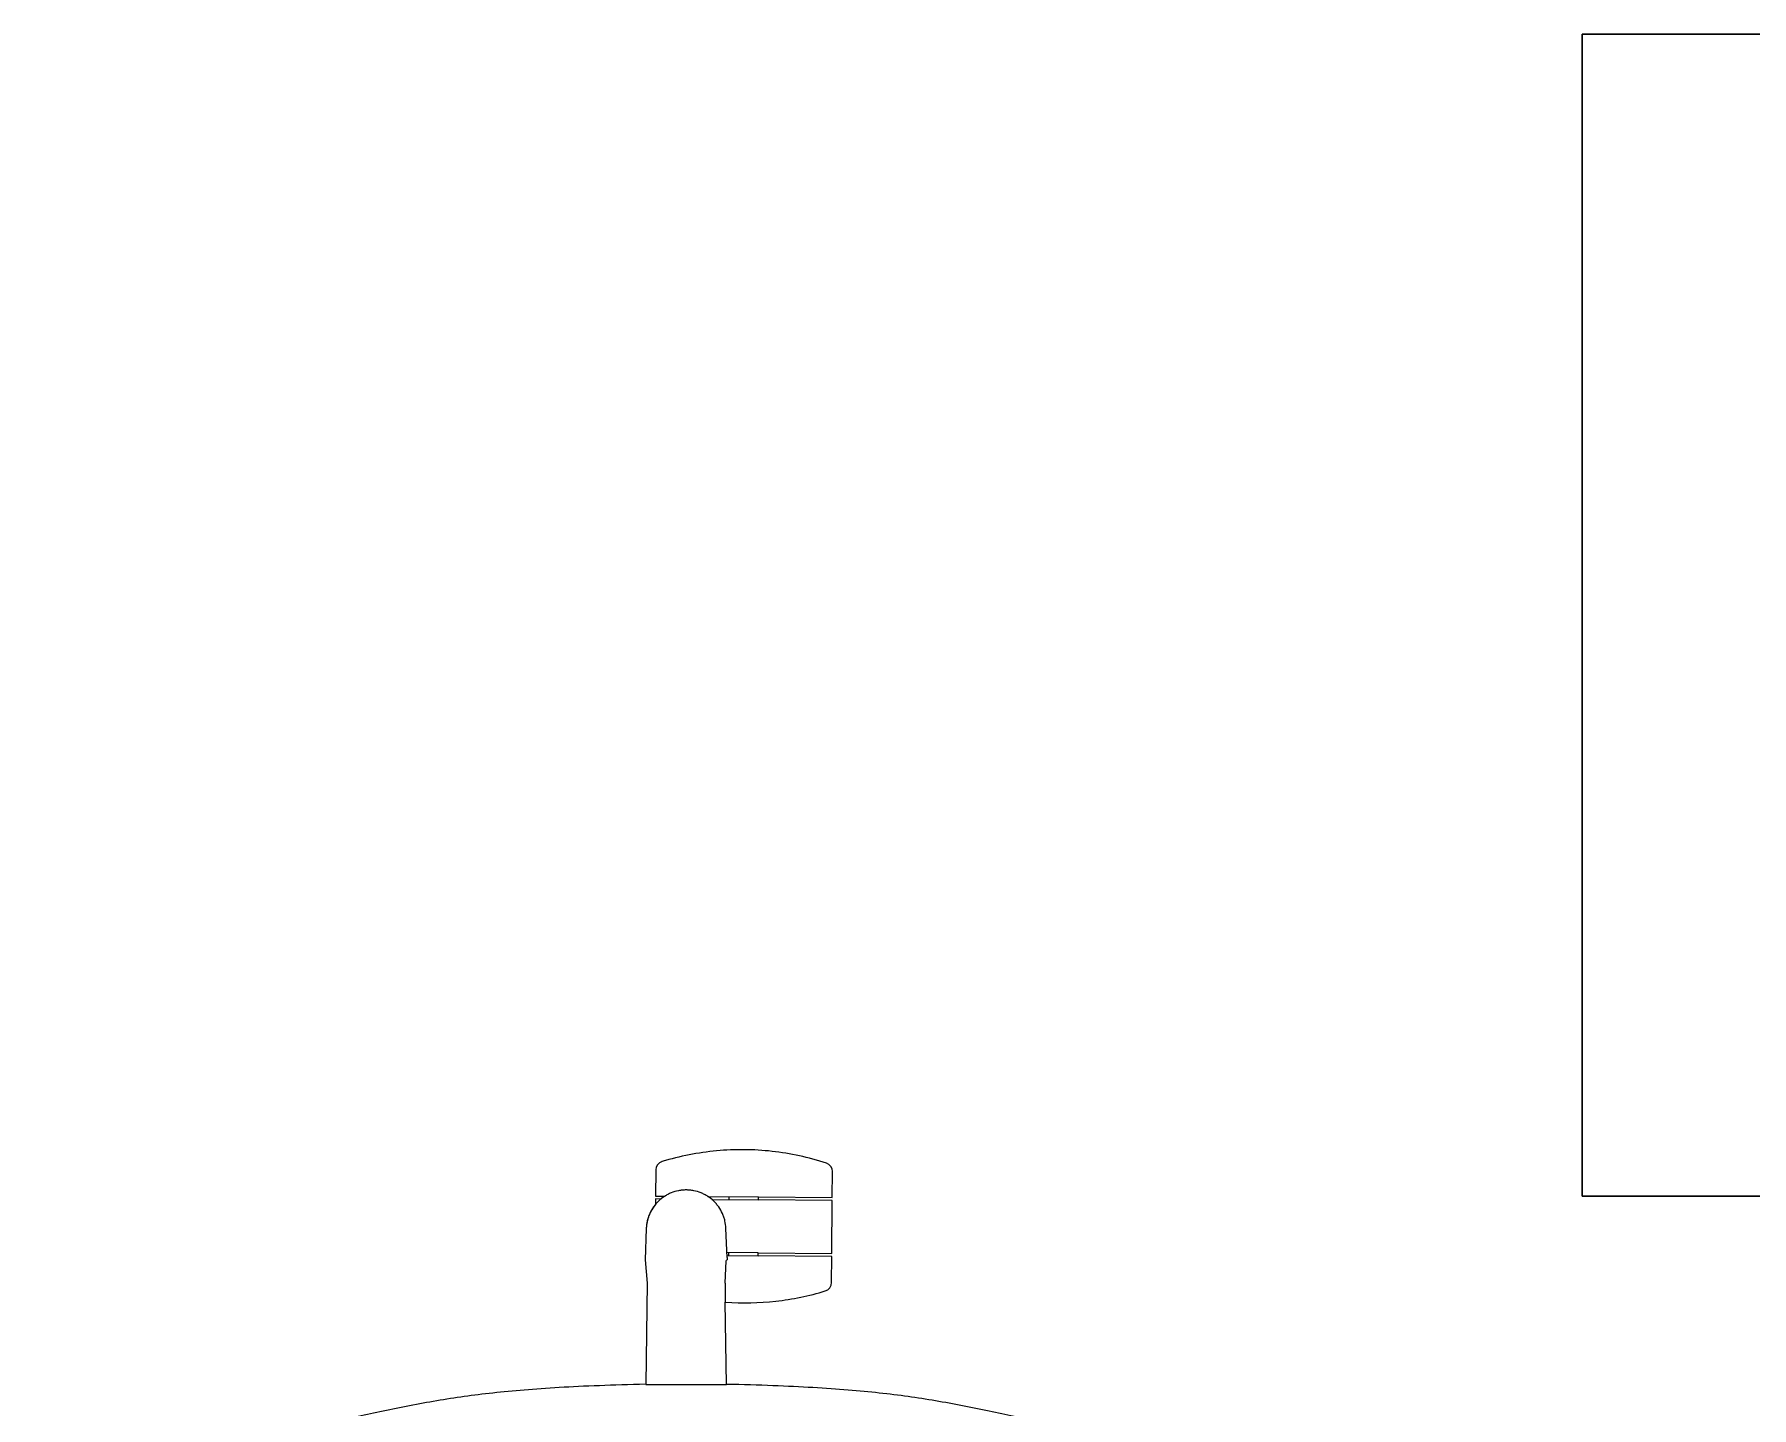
# Model space of a CAD drawing. Header units: inches. Extents: x 29752 to 31446, y 4278 to 5722.
# Drawn here: x 30994.49 to 31017.43, y 4988.45 to 5006.8 of the extents above; entities that cross this region are included whole.
import ezdxf

# ---------------------------------------------------------------- set-up
doc = ezdxf.new("R2010")
doc.units = ezdxf.units.IN
doc.header["$MEASUREMENT"] = 0
for name, color, linetype, lineweight in [('A-AREA-IDEN', 2, 'Continuous', 9), ('A-DETL-GENF', 92, 'Continuous', 9), ('I-FURN', 30, 'Continuous', 9)]:
    doc.layers.add(name, color=color, linetype=linetype, lineweight=lineweight)

# ---------------------------------------------------------------- blocks, each defined once
blk = doc.blocks.new('Seating-Work_Chair-Teknion-NARM_Around-R2015 - Task Chair_ 4D Arms-6171630-FIRST FLOOR POWER _ SIGNAL')
at = {"layer": 'A-DETL-GENF'}
for p, q in [((-0.288, 14.082), (-0.291, 13.734)), ((2.071, 13.713), (2.074, 14.061)), ((-0.219, 13.694), (-0.292, 13.695)), ((-0.292, 13.695), (-0.292, 13.622)), ((-0.291, 13.734), (-0.164, 13.733)), ((0.408, 13.728), (1.086, 13.722)), ((0.462, 13.688), (1.086, 13.683)), ((0.692, 13.686), (0.693, 13.725)), ((1.086, 13.683), (1.086, 13.722)), ((1.086, 13.722), (2.071, 13.713)), ((2.07, 13.674), (1.086, 13.683)), ((2.064, 12.965), (2.07, 13.674)), ((-0.415, 13.302), (-0.43, 12.881)), ((0.664, 12.913), (0.649, 13.302)), ((-0.43, 12.881), (-0.402, 12.569)), ((0.637, 12.568), (0.654, 12.868)), ((0.654, 12.868), (0.659, 12.878)), ((0.659, 12.878), (0.665, 12.881)), ((1.08, 12.974), (0.661, 12.978)), ((0.663, 12.938), (1.079, 12.935)), ((0.664, 12.913), (0.665, 12.881)), ((0.686, 12.938), (0.686, 12.977)), ((1.079, 12.935), (1.08, 12.974)), ((2.064, 12.926), (1.079, 12.935)), ((1.08, 12.974), (2.064, 12.965)), ((2.061, 12.578), (2.064, 12.926)), ((-0.402, 12.569), (-0.422, 11.218)), ((0.637, 12.568), (0.641, 12.316)), ((0.657, 11.217), (0.641, 12.316)), ((-0.422, 11.217), (0.657, 11.217))]:
    blk.add_line(p, q, dxfattribs=at)
for centre, radius, start, end in [((-0.17, 14.081), 0.118, 107.0503, 179.492), ((1.956, 14.062), 0.118, 359.492, 71.9337), ((0.117, 13.282), 0.532, 140.3306, 177.8809), ((0.034, 13.397), 0.39, 120.5283, 130.3956), ((1.942, 12.579), 0.118, 287.0503, 359.492)]:
    blk.add_arc(centre, radius, start, end, dxfattribs=at)
for points in [[(1.992, 14.174), (1.753, 14.252), (1.271, 14.356), (0.52, 14.363), (0.036, 14.267), (-0.205, 14.194)], [(0.641, 12.316), (0.868, 12.3), (1.318, 12.309), (1.759, 12.4), (1.977, 12.466)]]:
    blk.add_open_spline(points, degree=3, dxfattribs=at)
for points, knots in [([(0.649, 13.302), (0.648, 13.336), (0.643, 13.37), (0.632, 13.419), (0.627, 13.436), (0.616, 13.468), (0.61, 13.484), (0.589, 13.531), (0.572, 13.56), (0.543, 13.602), (0.533, 13.615), (0.51, 13.642), (0.499, 13.654), (0.462, 13.689), (0.436, 13.71), (0.393, 13.738), (0.378, 13.747), (0.347, 13.763), (0.332, 13.77), (0.285, 13.789), (0.252, 13.798), (0.202, 13.808), (0.185, 13.811), (0.151, 13.814), (0.134, 13.815), (0.1, 13.815), (0.083, 13.814), (0.049, 13.811), (0.032, 13.808), (-0.018, 13.798), (-0.05, 13.789), (-0.098, 13.77), (-0.113, 13.762), (-0.143, 13.747), (-0.158, 13.738), (-0.201, 13.71), (-0.227, 13.689), (-0.264, 13.654), (-0.276, 13.641), (-0.298, 13.615), (-0.309, 13.602), (-0.338, 13.56), (-0.355, 13.531), (-0.376, 13.484), (-0.382, 13.468), (-0.393, 13.436), (-0.397, 13.419), (-0.409, 13.37), (-0.413, 13.336), (-0.415, 13.302)], [0, 0, 0, 0, 0.00257976, 0.00257976, 0.00386963, 0.00386963, 0.00515951, 0.00515951, 0.00773927, 0.00773927, 0.00902915, 0.00902915, 0.01031902, 0.01031902, 0.01289878, 0.01289878, 0.01418866, 0.01418866, 0.01547854, 0.01547854, 0.01805829, 0.01805829, 0.01934817, 0.01934817, 0.02063805, 0.02063805, 0.02192793, 0.02192793, 0.0232178, 0.0232178, 0.02579756, 0.02579756, 0.02708744, 0.02708744, 0.02837732, 0.02837732, 0.03095707, 0.03095707, 0.03224695, 0.03224695, 0.03353683, 0.03353683, 0.03611658, 0.03611658, 0.03740646, 0.03740646, 0.03869634, 0.03869634, 0.0412761, 0.0412761, 0.0412761, 0.0412761]), ([(-0.422, 11.218), (-0.643, 11.213), (-1.057, 11.201), (-1.588, 11.176), (-2.054, 11.143), (-2.608, 11.09), (-3.215, 11.003), (-3.821, 10.885), (-4.269, 10.788), (-4.576, 10.718), (-4.847, 10.653), (-5.072, 10.598), (-5.269, 10.547), (-5.427, 10.505), (-5.561, 10.469), (-5.665, 10.44), (-5.781, 10.407), (-5.901, 10.374), (-6.031, 10.337), (-6.16, 10.3), (-6.282, 10.264), (-6.4, 10.229), (-6.5, 10.199), (-6.597, 10.167), (-6.694, 10.134), (-6.793, 10.098), (-6.914, 10.052), (-7.037, 10.002), (-7.159, 9.95), (-7.28, 9.895), (-7.375, 9.844), (-7.469, 9.788), (-7.564, 9.731), (-7.64, 9.682), (-7.695, 9.644), (-7.75, 9.606), (-7.823, 9.554), (-7.91, 9.486), (-7.984, 9.414), (-8.031, 9.361), (-8.058, 9.331), (-8.078, 9.308), (-8.098, 9.286), (-8.124, 9.256), (-8.17, 9.203), (-8.217, 9.14), (-8.249, 9.067), (-8.268, 9.008), (-8.282, 8.959), (-8.292, 8.924), (-8.297, 8.905), (-8.302, 8.89), (-8.306, 8.876), (-8.311, 8.857), (-8.321, 8.823), (-8.333, 8.774), (-8.347, 8.717), (-8.361, 8.66), (-8.374, 8.61), (-8.384, 8.566), (-8.396, 8.518), (-8.41, 8.458), (-8.427, 8.384), (-8.452, 8.274), (-8.487, 8.119), (-8.535, 7.91), (-8.572, 7.753), (-8.591, 7.669)], [0, 0, 0, 0, 0.03125, 0.0625, 0.09375, 0.125, 0.1875, 0.25, 0.28125, 0.3125, 0.34375, 0.375, 0.40625, 0.4375, 0.453125, 0.46875, 0.484375, 0.5, 0.515625, 0.53125, 0.546875, 0.5625, 0.578125, 0.59375, 0.609375, 0.625, 0.640625, 0.65625, 0.671875, 0.6875, 0.703125, 0.71875, 0.734375, 0.742188, 0.75, 0.757812, 0.765625, 0.78125, 0.796875, 0.804688, 0.808594, 0.8125, 0.816406, 0.820312, 0.828125, 0.84375, 0.851562, 0.859375, 0.867188, 0.871094, 0.873047, 0.875, 0.876953, 0.878906, 0.882812, 0.890625, 0.898438, 0.90625, 0.914062, 0.921875, 0.929688, 0.9375, 0.945312, 0.953125, 0.96875, 0.984375, 1, 1, 1, 1]), ([(8.826, 7.669), (8.806, 7.753), (8.77, 7.91), (8.721, 8.119), (8.686, 8.274), (8.661, 8.384), (8.644, 8.458), (8.63, 8.518), (8.619, 8.566), (8.608, 8.61), (8.596, 8.66), (8.582, 8.717), (8.568, 8.774), (8.555, 8.823), (8.546, 8.857), (8.54, 8.876), (8.536, 8.89), (8.532, 8.905), (8.526, 8.924), (8.517, 8.959), (8.503, 9.008), (8.484, 9.067), (8.451, 9.14), (8.404, 9.203), (8.359, 9.256), (8.332, 9.286), (8.312, 9.308), (8.293, 9.331), (8.266, 9.361), (8.218, 9.414), (8.145, 9.486), (8.058, 9.554), (7.984, 9.606), (7.93, 9.644), (7.874, 9.681), (7.798, 9.731), (7.704, 9.788), (7.61, 9.844), (7.514, 9.895), (7.394, 9.95), (7.271, 10.002), (7.148, 10.052), (7.027, 10.098), (6.928, 10.134), (6.831, 10.167), (6.734, 10.199), (6.634, 10.229), (6.516, 10.264), (6.354, 10.311), (6.176, 10.362), (6.015, 10.407), (5.899, 10.44), (5.795, 10.468), (5.595, 10.523), (5.381, 10.579), (5.082, 10.653), (4.811, 10.718), (4.503, 10.788), (4.056, 10.885), (3.45, 11.003), (2.721, 11.107), (2.001, 11.167), (1.291, 11.2), (0.878, 11.213), (0.657, 11.217)], [0, 0, 0, 0, 0.015625, 0.03125, 0.046875, 0.054688, 0.0625, 0.070312, 0.078125, 0.085938, 0.09375, 0.101562, 0.109375, 0.117188, 0.121094, 0.123047, 0.125, 0.126953, 0.128906, 0.132812, 0.140625, 0.148438, 0.15625, 0.171875, 0.179688, 0.183594, 0.1875, 0.191406, 0.195312, 0.203125, 0.21875, 0.234375, 0.242188, 0.25, 0.257812, 0.265625, 0.28125, 0.296875, 0.3125, 0.328125, 0.34375, 0.359375, 0.375, 0.390625, 0.40625, 0.421875, 0.4375, 0.453125, 0.46875, 0.5, 0.515625, 0.53125, 0.546875, 0.5625, 0.625, 0.65625, 0.6875, 0.71875, 0.75, 0.8125, 0.875, 0.9375, 0.96875, 1, 1, 1, 1])]:
    blk.add_open_spline(points, degree=3, knots=knots, dxfattribs=at)
blk = doc.blocks.new('Room Tag - Room Name and Number-3379422-FIRST FLOOR POWER _ SIGNAL')
at = {"layer": 'A-AREA-IDEN'}
for p, q in [((-0.18806, -0.16357), (-0.18806, -0.00182)), ((-0.18806, -0.00182), (0.18694, -0.00182)), ((0.18694, -0.00182), (-0.18806, -0.00182)), ((-0.18806, -0.00182), (-0.18806, -0.16357)), ((0.18694, -0.16357), (-0.18806, -0.16357)), ((-0.18806, -0.16357), (0.18694, -0.16357))]:
    blk.add_line(p, q, dxfattribs=at)

msp = doc.modelspace()

# ---------------------------------------------------------------- block references
at = {"layer": 'A-AREA-IDEN', "xscale": 95.99999999999994, "yscale": 95.99999999999994, "zscale": 95.99999999999994}
msp.add_blockref('Room Tag - Room Name and Number-3379422-FIRST FLOOR POWER _ SIGNAL', (31033.222, 5006.974), dxfattribs=at)
at = {"layer": 'I-FURN'}
msp.add_blockref('Seating-Work_Chair-Teknion-NARM_Around-R2015 - Task Chair_ 4D Arms-6171630-FIRST FLOOR POWER _ SIGNAL', (31003.078, 4977.541), dxfattribs=at)

doc.saveas('drawing.dxf')
